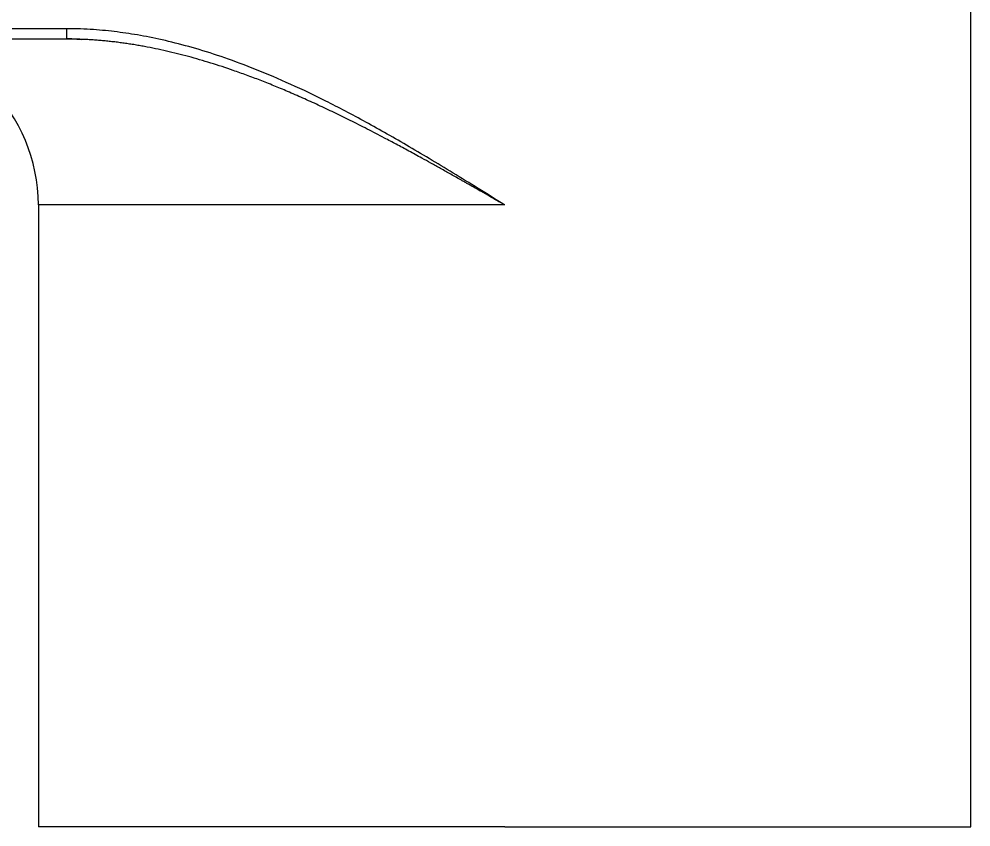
# Model space of a CAD drawing. Extents: x 3349 to 5808, y -3 to 827.
# Drawn here: x 3747.17 to 3793.11, y 620.31 to 659.28 of the extents above; entities that cross this region are included whole.
import ezdxf

# ---------------------------------------------------------------- set-up
doc = ezdxf.new("R2010")
doc.units = 0
doc.header["$LTSCALE"] = 4
doc.header["$MEASUREMENT"] = 0
doc.header["$PDMODE"] = 3
doc.header["$PDSIZE"] = -10
doc.layers.get('0').update_dxf_attribs({"linetype": 'CONTINUOUS'})
doc.layers.get('DEFPOINTS').update_dxf_attribs({"linetype": 'CONTINUOUS'})
doc.layers.add('1', color=7, linetype='CONTINUOUS')
doc.styles.add('Daelim Dimension', font='NanumGothic.ttf')
doc.dimstyles.new('DEFAULT', dxfattribs={"dimscale": 2, "dimtxt": 2, "dimasz": 2, "dimexe": 0, "dimexo": 2, "dimgap": 1, "dimtad": 1, "dimdec": 1, "dimzin": 9, "dimdsep": 46, "dimtxsty": 'Daelim Dimension', "dimcen": 0.5, "dimclrd": 252, "dimclre": 252, "dimclrt": 3, "dimadec": 1, "dimazin": 0, "dimtfac": 1, "dimtdec": 1, "dimtix": 1, "dimtmove": 0, "dimatfit": 3, "dimfxl": 1, "dimtolj": 1, "dimtzin": 1, "dimlwd": 9, "dimlwe": 9, "dimarcsym": 0})

# ---------------------------------------------------------------- blocks, each defined once
blk = doc.blocks.new('*D8')
at = {"color": 5, "lineweight": 9, "ltscale": 0.5, "transparency": 16777216}
for p, q in [((3557.107, 669.314), (3557.107, 556.06)), ((3793.107, 616.314), (3793.107, 556.06)), ((3789.107, 556.06), (3561.107, 556.06))]:
    blk.add_line(p, q, dxfattribs=at)
at = {"color": 5, "ltscale": 0.5, "transparency": 16777216}
for points in [[(3561.107, 556.726), (3561.107, 555.393), (3557.107, 556.06)], [(3789.107, 556.726), (3789.107, 555.393), (3793.107, 556.06)]]:
    blk.add_solid(points, dxfattribs=at)
at = {"layer": 'DEFPOINTS', "color": 0, "ltscale": 0.5, "transparency": 16777216}
for p in [(3557.107, 673.314), (3793.107, 620.314), (3557.107, 556.06)]:
    blk.add_point(p, dxfattribs=at)
at = {"color": 7, "ltscale": 0.5, "transparency": 16777216, "insert": (3675.107, 563.51), "char_height": 10, "attachment_point": 5, "style": 'Daelim Dimension'}
blk.add_mtext('\\A1;236', dxfattribs=at)

msp = doc.modelspace()

# ---------------------------------------------------------------- linework, layer by layer
at = {"layer": '1', "color": 7, "linetype": 'Continuous', "lineweight": 18}
for p, q in [((3793.107, 620.314), (3793.107, 687.814)), ((3793.107, 620.314), (3793.107, 687.814)), ((3749.482, 658.314), (3596.107, 658.314)), ((3749.482, 658.314), (3596.107, 658.314)), ((3748.107, 650.314), (3748.107, 620.314)), ((3748.107, 650.314), (3748.107, 620.314)), ((3770.607, 620.314), (3748.107, 620.314)), ((3770.607, 620.314), (3748.107, 620.314)), ((3770.607, 620.314), (3793.107, 620.314)), ((3770.607, 620.314), (3793.107, 620.314))]:
    msp.add_line(p, q, dxfattribs=at)
at = {"layer": '1', "color": 7, "linetype": 'Continuous', "lineweight": 13}
for p, q in [((3749.482, 658.814), (3596.107, 658.814)), ((3749.482, 658.814), (3596.107, 658.814)), ((3749.482, 658.314), (3749.482, 658.814)), ((3749.482, 658.314), (3749.482, 658.814)), ((3770.607, 650.314), (3748.107, 650.314)), ((3770.607, 650.314), (3748.107, 650.314))]:
    msp.add_line(p, q, dxfattribs=at)
at = {"layer": '1', "color": 7, "linetype": 'Continuous', "lineweight": 18}
msp.add_arc((3740.107, 650.314), 8, 0, 90, dxfattribs=at)
msp.add_arc((3740.107, 650.314), 8, 0, 90, dxfattribs=at)
for points, degree in [([(3770.607, 650.314), (3769.738, 650.854), (3768.081, 651.883), (3765.844, 653.225), (3763.765, 654.401), (3761.83, 655.411), (3760.043, 656.253), (3758.406, 656.938), (3756.904, 657.486), (3755.517, 657.918), (3754.222, 658.252), (3753.016, 658.498), (3751.912, 658.665), (3750.787, 658.779), (3749.93, 658.814), (3749.482, 658.814)], 3), ([(3770.607, 650.314), (3769.738, 650.854), (3768.081, 651.883), (3765.844, 653.225), (3763.765, 654.401), (3761.83, 655.411), (3760.043, 656.253), (3758.406, 656.938), (3756.904, 657.486), (3755.517, 657.918), (3754.222, 658.252), (3753.016, 658.498), (3751.912, 658.665), (3750.787, 658.779), (3749.93, 658.814), (3749.482, 658.814)], 3), ([(3749.482, 658.349), (3749.728, 658.332)], 1), ([(3749.482, 658.349), (3750.191, 658.3)], 1)]:
    msp.add_open_spline(points, degree=degree, dxfattribs=at)
at = {"layer": '1', "color": 7, "linetype": 'Continuous', "lineweight": 13}
msp.add_open_spline([(3770.607, 650.314), (3770.515, 650.366), (3770.336, 650.468), (3770.075, 650.618), (3769.83, 650.758), (3769.599, 650.89), (3769.383, 651.013), (3769.182, 651.127), (3768.997, 651.233), (3768.826, 651.33), (3768.669, 651.418), (3768.398, 651.572), (3768.015, 651.788), (3767.524, 652.064), (3767.058, 652.324), (3766.546, 652.606), (3765.989, 652.91), (3765.389, 653.234), (3764.721, 653.588), (3763.981, 653.973), (3763.171, 654.381), (3762.385, 654.766), (3761.621, 655.127), (3760.871, 655.467), (3760.154, 655.779), (3759.469, 656.065), (3758.811, 656.326), (3758.16, 656.572), (3757.368, 656.855), (3756.435, 657.162), (3755.358, 657.475), (3754.294, 657.741), (3753.541, 657.897), (3753.101, 657.977), (3752.969, 658), (3752.838, 658.022), (3752.706, 658.044), (3752.575, 658.065), (3752.444, 658.085), (3752.313, 658.104), (3752.182, 658.122), (3752.051, 658.14), (3751.921, 658.157), (3751.79, 658.173), (3751.66, 658.188), (3751.53, 658.202), (3751.4, 658.215), (3751.271, 658.228), (3751.142, 658.24), (3751.012, 658.251), (3750.883, 658.261), (3750.755, 658.27), (3750.626, 658.278), (3750.498, 658.286), (3750.37, 658.292), (3750.242, 658.298), (3750.115, 658.303), (3749.988, 658.307), (3749.861, 658.31), (3749.734, 658.312), (3749.608, 658.313), (3749.524, 658.314), (3749.482, 658.314)], degree=3, knots=[0, 0, 0, 0, 0.013893, 0.027029, 0.03941, 0.051036, 0.061907, 0.072023, 0.081385, 0.089991, 0.09784, 0.104934, 0.130908, 0.155574, 0.178931, 0.200978, 0.23235, 0.2622, 0.290522, 0.331614, 0.37168, 0.409609, 0.4466, 0.482649, 0.517748, 0.549226, 0.580198, 0.610657, 0.640599, 0.690665, 0.739739, 0.787789, 0.834778, 0.840648, 0.846505, 0.852351, 0.858185, 0.864007, 0.869817, 0.875616, 0.881402, 0.887176, 0.892938, 0.898687, 0.904424, 0.910149, 0.915861, 0.921561, 0.927248, 0.932923, 0.938584, 0.944233, 0.949869, 0.955492, 0.961102, 0.966699, 0.972283, 0.977853, 0.98341, 0.988953, 0.994484, 1, 1, 1, 1], dxfattribs=at)
msp.add_open_spline([(3770.607, 650.314), (3770.515, 650.366), (3770.336, 650.468), (3770.075, 650.618), (3769.83, 650.758), (3769.599, 650.89), (3769.383, 651.013), (3769.182, 651.127), (3768.997, 651.233), (3768.826, 651.33), (3768.669, 651.418), (3768.398, 651.572), (3768.015, 651.788), (3767.524, 652.064), (3767.058, 652.324), (3766.546, 652.606), (3765.989, 652.91), (3765.389, 653.234), (3764.721, 653.588), (3763.981, 653.973), (3763.171, 654.381), (3762.385, 654.766), (3761.621, 655.127), (3760.871, 655.467), (3760.154, 655.779), (3759.469, 656.065), (3758.811, 656.326), (3758.16, 656.572), (3757.368, 656.855), (3756.435, 657.162), (3755.358, 657.475), (3754.294, 657.741), (3753.541, 657.897), (3753.101, 657.977), (3752.969, 658), (3752.838, 658.022), (3752.706, 658.044), (3752.575, 658.065), (3752.444, 658.085), (3752.313, 658.104), (3752.182, 658.122), (3752.051, 658.14), (3751.921, 658.157), (3751.79, 658.173), (3751.66, 658.188), (3751.53, 658.202), (3751.4, 658.215), (3751.271, 658.228), (3751.142, 658.24), (3751.012, 658.251), (3750.883, 658.261), (3750.755, 658.27), (3750.626, 658.278), (3750.498, 658.286), (3750.37, 658.292), (3750.242, 658.298), (3750.115, 658.303), (3749.988, 658.307), (3749.861, 658.31), (3749.734, 658.312), (3749.608, 658.313), (3749.524, 658.314), (3749.482, 658.314)], degree=3, knots=[0, 0, 0, 0, 0.013893, 0.027029, 0.03941, 0.051036, 0.061907, 0.072023, 0.081385, 0.089991, 0.09784, 0.104934, 0.130908, 0.155574, 0.178931, 0.200978, 0.23235, 0.2622, 0.290522, 0.331614, 0.37168, 0.409609, 0.4466, 0.482649, 0.517748, 0.549226, 0.580198, 0.610657, 0.640599, 0.690665, 0.739739, 0.787789, 0.834778, 0.840648, 0.846505, 0.852351, 0.858185, 0.864007, 0.869817, 0.875616, 0.881402, 0.887176, 0.892938, 0.898687, 0.904424, 0.910149, 0.915861, 0.921561, 0.927248, 0.932923, 0.938584, 0.944233, 0.949869, 0.955492, 0.961102, 0.966699, 0.972283, 0.977853, 0.98341, 0.988953, 0.994484, 1, 1, 1, 1], dxfattribs=at)

# ---------------------------------------------------------------- dimensions: what is measured, and where the dimension line sits
at = {"color": 5, "ltscale": 0.5}
dim = msp.add_linear_dim(base=(3557.107, 556.06), p1=(3793.107, 620.314), p2=(3557.107, 673.314), dimstyle='DEFAULT', override={"dimtxt": 5, "dimclrd": 5, "dimclre": 5, "dimclrt": 7}, dxfattribs=at)
dim.commit()
dim.dimension.update_dxf_attribs({"geometry": '*D8', "text_midpoint": (3675.107, 563.51)})

doc.saveas('drawing.dxf')
